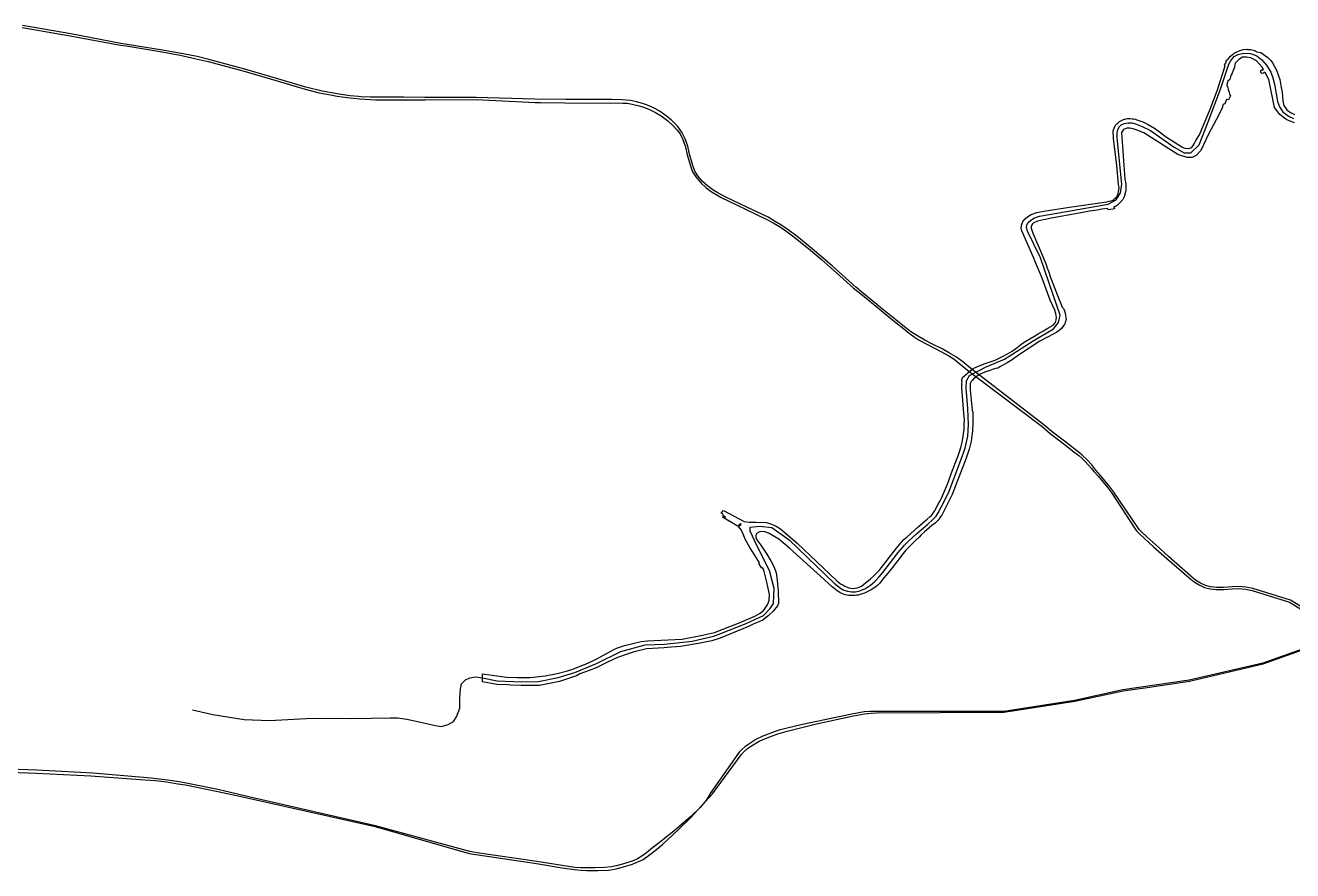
# Model space of a CAD drawing. Header units: metres. Extents: x 121.2 to 135.4, y 31 to 34.7.
# Drawn here: x 121.3727 to 121.4383, y 31.2127 to 31.2564 of the extents above; entities that cross this region are included whole.
import ezdxf

# ---------------------------------------------------------------- set-up
doc = ezdxf.new("R2010")
doc.units = ezdxf.units.M
for name, color, linetype in [('DEFAULT', 7, 'Continuous'), ('RAILWAYS', 2, 'Continuous'), ('WATER', 4, 'Continuous')]:
    doc.layers.add(name, color=color, linetype=linetype)

msp = doc.modelspace()

# ---------------------------------------------------------------- linework, layer by layer
at = {"layer": 'DEFAULT'}
msp.add_lwpolyline([(121.381368, 31.220967), (121.381591, 31.220916), (121.382422, 31.220725), (121.38405, 31.220471), (121.38535, 31.220425), (121.387561, 31.220538), (121.389593, 31.220517), (121.391608, 31.220562), (121.391972, 31.220554), (121.392468, 31.220486), (121.392948, 31.22039), (121.393944, 31.220154), (121.394253, 31.220112), (121.394599, 31.220206), (121.394871, 31.220367), (121.395038, 31.220614), (121.39521, 31.221059), (121.395201, 31.221597), (121.39523, 31.222053), (121.395297, 31.222309), (121.395494, 31.222523), (121.395725, 31.222629), (121.396021, 31.222674), (121.396374, 31.222631), (121.397142, 31.222473), (121.398389, 31.222419), (121.399266, 31.222445), (121.400282, 31.222641), (121.401149, 31.222901), (121.402277, 31.223374), (121.403535, 31.22399), (121.404794, 31.224331), (121.405786, 31.224362), (121.40722, 31.224522), (121.408318, 31.224777), (121.408613, 31.224881), (121.408653, 31.224895), (121.41001, 31.225439), (121.410911, 31.225843), (121.411262, 31.22621), (121.411426, 31.226467), (121.411458, 31.22725), (121.411224, 31.228173), (121.410568, 31.229476), (121.410225, 31.23021), (121.410214, 31.230417), (121.410697, 31.230467), (121.41134, 31.230393), (121.412242, 31.22977), (121.413186, 31.228852), (121.414568, 31.227519), (121.414895, 31.227261), (121.415075, 31.227159), (121.415252, 31.227102), (121.415458, 31.227072), (121.415677, 31.227077), (121.415892, 31.227122), (121.41618, 31.227252), (121.416447, 31.227421), (121.416687, 31.227624), (121.416901, 31.227846), (121.417086, 31.228069), (121.417884, 31.229101), (121.418211, 31.22948), (121.418431, 31.229708), (121.418842, 31.23009), (121.419405, 31.230572), (121.419676, 31.230812), (121.419837, 31.230993), (121.419948, 31.23115), (121.420263, 31.231744), (121.420517, 31.232287), (121.421119, 31.233881), (121.421338, 31.234494), (121.421473, 31.235114), (121.421517, 31.235718), (121.421486, 31.236548), (121.421392, 31.237603), (121.421417, 31.23798), (121.421572, 31.238259), (121.42243, 31.238707), (121.423374, 31.239103), (121.424859, 31.240057), (121.425906, 31.240673), (121.426172, 31.240996), (121.42625, 31.241385), (121.425889, 31.242429), (121.425245, 31.244337), (121.424559, 31.245729), (121.424509, 31.245892), (121.42453, 31.246053), (121.424607, 31.246175), (121.424732, 31.246294), (121.424926, 31.246417), (121.425181, 31.246491), (121.426584, 31.246735), (121.428747, 31.247124), (121.42915, 31.247346), (121.429382, 31.247711), (121.429451, 31.248153), (121.429219, 31.250382), (121.429209, 31.250578), (121.429208, 31.25077), (121.429224, 31.25091), (121.429258, 31.251018), (121.429325, 31.251135), (121.429412, 31.251221), (121.429573, 31.251297), (121.429768, 31.251328), (121.429957, 31.25132), (121.430162, 31.251267), (121.430507, 31.251132), (121.430934, 31.250933), (121.432154, 31.250061), (121.432669, 31.249767), (121.433022, 31.24978), (121.433442, 31.250184), (121.433906, 31.25138), (121.434558, 31.253069), (121.434987, 31.254353), (121.435071, 31.254515), (121.435264, 31.254749), (121.435462, 31.254865), (121.435763, 31.254924), (121.436102, 31.254904), (121.436423, 31.254785), (121.436694, 31.254587), (121.436938, 31.254304), (121.437158, 31.253942), (121.43726, 31.253648), (121.437351, 31.253332), (121.437507, 31.252433), (121.437605, 31.252156), (121.437783, 31.2519), (121.43807, 31.251671), (121.438331, 31.251544)], dxfattribs=at)
at = {"layer": 'RAILWAYS'}
for points in [[(121.372565, 31.256259), (121.375049, 31.255826), (121.377658, 31.255347), (121.377936, 31.2553), (121.379701, 31.255011), (121.380744, 31.254827), (121.381561, 31.254627), (121.382183, 31.254501), (121.38404, 31.253992), (121.385928, 31.253437), (121.387198, 31.253073), (121.387921, 31.252882), (121.38843, 31.252782), (121.388862, 31.252709), (121.389384, 31.252639), (121.390034, 31.252573), (121.390862, 31.25252), (121.392295, 31.252513), (121.393406, 31.252506), (121.39604, 31.252535), (121.399093, 31.252371), (121.399199, 31.25237), (121.399379, 31.252368), (121.401896, 31.252346), (121.403068, 31.252353), (121.403637, 31.252349), (121.403862, 31.252333), (121.404112, 31.25229), (121.404474, 31.252204), (121.404712, 31.252132), (121.404976, 31.252035), (121.405332, 31.251864), (121.405621, 31.25169), (121.405965, 31.251432), (121.406232, 31.251176), (121.40645, 31.250946), (121.406592, 31.250747), (121.406747, 31.250456), (121.40687, 31.250085), (121.406967, 31.249676), (121.407128, 31.249099), (121.407235, 31.248787), (121.407406, 31.24853), (121.407664, 31.248218), (121.407943, 31.247966), (121.40826, 31.247743), (121.408552, 31.247562), (121.408718, 31.247464), (121.408858, 31.247395), (121.408987, 31.247337), (121.409121, 31.247266), (121.40998, 31.246855), (121.411087, 31.246329), (121.411414, 31.246159), (121.411736, 31.245966), (121.412058, 31.245742), (121.412551, 31.245379), (121.413345, 31.244737), (121.413905, 31.244257), (121.41437, 31.243852), (121.414863, 31.243407), (121.415569, 31.242783), (121.41586, 31.242543), (121.415943, 31.24248), (121.416996, 31.241621), (121.417687, 31.241056), (121.418, 31.240806), (121.418067, 31.240752), (121.41844, 31.240455), (121.418706, 31.240259), (121.418963, 31.240094), (121.419319, 31.239896), (121.419717, 31.239696), (121.420084, 31.239507), (121.420502, 31.239274), (121.42078, 31.239098), (121.421472, 31.23853), (121.421963, 31.238157), (121.425329, 31.235622), (121.425739, 31.235254), (121.426239, 31.234876), (121.426438, 31.234727), (121.426903, 31.234368), (121.42722, 31.234123), (121.427386, 31.233987), (121.427554, 31.233811), (121.427729, 31.233627), (121.427869, 31.233456), (121.427995, 31.233301), (121.428237, 31.233032), (121.428719, 31.232445), (121.428924, 31.232174), (121.430123, 31.230349), (121.430213, 31.230234), (121.430338, 31.230089), (121.430619, 31.22983), (121.431088, 31.229401), (121.43177, 31.228791), (121.432921, 31.227804), (121.433183, 31.227596), (121.43344, 31.227436), (121.433725, 31.227303), (121.434009, 31.227225), (121.434331, 31.227188), (121.434717, 31.227197), (121.435157, 31.227229), (121.435484, 31.227248), (121.435843, 31.227216), (121.436192, 31.227147), (121.438116, 31.226539), (121.439561, 31.225665)], [(121.43964, 31.22575), (121.438175, 31.226635), (121.436229, 31.22725), (121.435863, 31.227322), (121.435487, 31.227356), (121.435148, 31.227337), (121.43471, 31.227305), (121.434338, 31.227296), (121.434037, 31.22733), (121.433775, 31.227402), (121.433508, 31.227527), (121.433263, 31.22768), (121.433009, 31.227882), (121.431864, 31.228895), (121.431205, 31.229499), (121.430743, 31.229917), (121.430468, 31.230171), (121.430362, 31.230287), (121.430275, 31.230399), (121.429031, 31.232231), (121.428823, 31.232505), (121.428338, 31.233097), (121.428109, 31.23337), (121.427891, 31.233643), (121.427642, 31.233912), (121.427416, 31.23413), (121.427399, 31.234145), (121.427277, 31.234249), (121.426547, 31.23481), (121.426336, 31.234966), (121.42585, 31.235344), (121.425413, 31.235702), (121.421635, 31.238619), (121.421227, 31.238959), (121.42089, 31.239211), (121.420528, 31.239421), (121.420153, 31.239637), (121.419659, 31.239874), (121.419256, 31.240081), (121.418873, 31.240305), (121.418708, 31.240409), (121.418514, 31.24054), (121.418348, 31.24067), (121.418294, 31.240713), (121.417755, 31.241137), (121.417074, 31.241697), (121.415895, 31.242662), (121.415842, 31.242707), (121.415694, 31.242833), (121.414955, 31.243481), (121.414461, 31.243927), (121.413995, 31.244332), (121.413433, 31.244814), (121.412636, 31.245459), (121.412139, 31.245824), (121.411812, 31.246052), (121.411485, 31.246248), (121.411155, 31.246445), (121.410051, 31.246966), (121.40896, 31.247481), (121.408604, 31.247663), (121.408337, 31.247829), (121.40803, 31.248045), (121.407762, 31.248287), (121.407512, 31.248588), (121.407352, 31.248829), (121.40725, 31.249126), (121.40709, 31.2497), (121.406993, 31.25011), (121.406866, 31.250492), (121.406688, 31.250845), (121.406485, 31.251136), (121.40614, 31.251472), (121.405817, 31.251725), (121.405562, 31.251905), (121.405283, 31.252062), (121.404912, 31.252232), (121.40465, 31.252323), (121.404349, 31.252409), (121.404027, 31.252471), (121.403609, 31.252514), (121.403068, 31.252527), (121.401904, 31.252529), (121.400775, 31.252537), (121.400687, 31.252538), (121.399085, 31.252549), (121.396041, 31.252642), (121.393394, 31.252638), (121.392294, 31.252644), (121.390861, 31.252648), (121.39057, 31.252647), (121.390103, 31.252674), (121.389963, 31.252686), (121.389538, 31.252725), (121.38896, 31.25281), (121.388076, 31.25296), (121.387237, 31.253176), (121.385968, 31.253539), (121.384079, 31.254094), (121.382223, 31.254603), (121.381608, 31.254749), (121.380707, 31.254935), (121.379724, 31.255097), (121.377674, 31.255433), (121.375074, 31.255932), (121.37259, 31.256365)], [(121.371938, 31.217757), (121.373296, 31.217698), (121.376121, 31.217561), (121.378676, 31.217375), (121.379455, 31.21731), (121.380052, 31.217247), (121.380616, 31.217143), (121.381009, 31.217087), (121.382684, 31.216753), (121.383891, 31.216485), (121.390832, 31.214935), (121.395689, 31.213551), (121.399175, 31.213027), (121.400498, 31.212798), (121.401119, 31.212716), (121.40148, 31.212682), (121.401765, 31.212672), (121.401975, 31.212662), (121.40234, 31.212657), (121.402913, 31.212685), (121.403294, 31.212755), (121.403665, 31.212854), (121.404128, 31.212999), (121.404441, 31.213121), (121.404684, 31.21324), (121.404947, 31.213417), (121.40531, 31.213693), (121.405693, 31.214009), (121.406227, 31.214504), (121.406528, 31.214798), (121.407158, 31.215413), (121.408268, 31.21663), (121.40976, 31.218651), (121.409909, 31.218812), (121.410087, 31.218969), (121.410297, 31.219113), (121.410679, 31.219349), (121.411103, 31.219531), (121.411651, 31.219728), (121.412135, 31.21987), (121.412475, 31.219954), (121.41366, 31.220245), (121.415564, 31.220662), (121.416135, 31.220769), (121.416473, 31.2208), (121.41675, 31.22081), (121.423347, 31.220844), (121.427018, 31.221415), (121.429519, 31.221952), (121.430752, 31.222135), (121.432948, 31.222462), (121.43676, 31.223344), (121.442225, 31.225292)], [(121.439594, 31.224407), (121.436741, 31.223391), (121.432936, 31.22251), (121.429507, 31.222001), (121.427006, 31.221463), (121.423342, 31.220894), (121.416418, 31.220882), (121.416123, 31.220871), (121.415472, 31.220755), (121.412937, 31.220215), (121.412131, 31.220032), (121.411716, 31.219924), (121.411512, 31.219854), (121.410881, 31.21961), (121.41052, 31.219434), (121.409938, 31.21906), (121.409787, 31.218929), (121.409649, 31.218775), (121.408193, 31.216693), (121.407969, 31.21631), (121.40763, 31.215915), (121.407145, 31.215453), (121.406512, 31.214912), (121.406182, 31.214622), (121.405787, 31.214321), (121.405506, 31.214093), (121.405163, 31.213833), (121.404867, 31.213578), (121.404618, 31.213398), (121.404396, 31.213269), (121.404169, 31.21316), (121.403618, 31.212986), (121.403295, 31.212908), (121.403054, 31.212858), (121.402691, 31.212812), (121.402191, 31.212801), (121.401783, 31.212797), (121.401676, 31.212799), (121.401478, 31.212801), (121.401147, 31.212818), (121.400492, 31.212918), (121.399187, 31.213135), (121.396098, 31.213573), (121.395717, 31.213647), (121.390848, 31.214982), (121.384352, 31.216461), (121.382681, 31.216846), (121.380876, 31.21721), (121.380567, 31.217262), (121.380212, 31.217323), (121.379242, 31.217441), (121.376214, 31.217697), (121.373317, 31.217853), (121.371919, 31.217907)]]:
    msp.add_lwpolyline(points, dxfattribs=at)
at = {"layer": 'WATER'}
for points in [[(121.396375, 31.222427), (121.396374, 31.222631), (121.396384, 31.222836), (121.396879, 31.222766), (121.397624, 31.222658), (121.39816, 31.222642), (121.398834, 31.222644), (121.399622, 31.222728), (121.400244, 31.222844), (121.400769, 31.222987), (121.401043, 31.223074), (121.401607, 31.223294), (121.401674, 31.22332), (121.402156, 31.223545), (121.402261, 31.223599), (121.402476, 31.223707), (121.403207, 31.224113), (121.403367, 31.224183), (121.40372, 31.224297), (121.404576, 31.2245), (121.404911, 31.224532), (121.405967, 31.224584), (121.406696, 31.224619), (121.407748, 31.22483), (121.408375, 31.224979), (121.409175, 31.22528), (121.409612, 31.22546), (121.410462, 31.225808), (121.410734, 31.225966), (121.410932, 31.226125), (121.411127, 31.226436), (121.411198, 31.226635), (121.411224, 31.226931), (121.411133, 31.227338), (121.411077, 31.227567), (121.410944, 31.228133), (121.41087, 31.228318), (121.41082, 31.228292), (121.410663, 31.22854), (121.410706, 31.228566), (121.410355, 31.229132), (121.410209, 31.22936), (121.409981, 31.229757), (121.409889, 31.229973), (121.40977, 31.230262), (121.409611, 31.230448), (121.409748, 31.230577), (121.409719, 31.230602), (121.409575, 31.230477), (121.40952, 31.230511), (121.408782, 31.230934), (121.408803, 31.230949), (121.40882, 31.230971), (121.408941, 31.230933), (121.40895, 31.230956), (121.408829, 31.230995), (121.408831, 31.231027), (121.408819, 31.23106), (121.4088, 31.231092), (121.40877, 31.231116), (121.408721, 31.231133), (121.408834, 31.231274), (121.409919, 31.230703), (121.410172, 31.230675), (121.410508, 31.230677), (121.411046, 31.230656), (121.411235, 31.23061), (121.411575, 31.230465), (121.411796, 31.230337), (121.412651, 31.229583), (121.414686, 31.227666), (121.414803, 31.227563), (121.414902, 31.227495), (121.415012, 31.227428), (121.415115, 31.227372), (121.415211, 31.227325), (121.415325, 31.227281), (121.415432, 31.227255), (121.415545, 31.227247), (121.415643, 31.227258), (121.415768, 31.227287), (121.415891, 31.227326), (121.415939, 31.227347), (121.415984, 31.227374), (121.416092, 31.227453), (121.416442, 31.227746), (121.416613, 31.227897), (121.416777, 31.228055), (121.416846, 31.22812), (121.416879, 31.228154), (121.416899, 31.228179), (121.417783, 31.229339), (121.418048, 31.229647), (121.418178, 31.229774), (121.418319, 31.229899), (121.418918, 31.230438), (121.419381, 31.230824), (121.41954, 31.230962), (121.419602, 31.231027), (121.419659, 31.231097), (121.419709, 31.231168), (121.419755, 31.231246), (121.419927, 31.231569), (121.420047, 31.231779), (121.420118, 31.231919), (121.42028, 31.232279), (121.420431, 31.232637), (121.420693, 31.233357), (121.420965, 31.234079), (121.421051, 31.234319), (121.421119, 31.23453), (121.421159, 31.234674), (121.421189, 31.234805), (121.421219, 31.235004), (121.421254, 31.235239), (121.421283, 31.235487), (121.421298, 31.23572), (121.421302, 31.235988), (121.421295, 31.236143), (121.421267, 31.23629), (121.421223, 31.236964), (121.421168, 31.23762), (121.421177, 31.237851), (121.421195, 31.237921), (121.421168, 31.237961), (121.421162, 31.238037), (121.4212, 31.238156), (121.421608, 31.238501), (121.421765, 31.238625), (121.421947, 31.238715), (121.42232, 31.238868), (121.42289, 31.239058), (121.42327, 31.239241), (121.423541, 31.239381), (121.423773, 31.239525), (121.424033, 31.239712), (121.424289, 31.23991), (121.424478, 31.240033), (121.424894, 31.240269), (121.425124, 31.240409), (121.42539, 31.240562), (121.425619, 31.240702), (121.425899, 31.240868), (121.426022, 31.241001), (121.426051, 31.241138), (121.426064, 31.241265), (121.426035, 31.24146), (121.425974, 31.241641), (121.425742, 31.242149), (121.425319, 31.243291), (121.424942, 31.244183), (121.424954, 31.244187), (121.424896, 31.244325), (121.424269, 31.245739), (121.424247, 31.245868), (121.424263, 31.246014), (121.424332, 31.246216), (121.424438, 31.246367), (121.424579, 31.246489), (121.424758, 31.246591), (121.425056, 31.24669), (121.42541, 31.246751), (121.426748, 31.246957), (121.428666, 31.247241), (121.428787, 31.247268), (121.428891, 31.247291), (121.428975, 31.247321), (121.42903, 31.247355), (121.429096, 31.247429), (121.429178, 31.247489), (121.42924, 31.247607), (121.429295, 31.247847), (121.429304, 31.247992), (121.429278, 31.248137), (121.42919, 31.249111), (121.429019, 31.25052), (121.429002, 31.250902), (121.42907, 31.251093), (121.429133, 31.251225), (121.429189, 31.251272), (121.429245, 31.251311), (121.429286, 31.251351), (121.429331, 31.251386), (121.429388, 31.251428), (121.429467, 31.251456), (121.429538, 31.251488), (121.429595, 31.25151), (121.42966, 31.251527), (121.429748, 31.25154), (121.429862, 31.251544), (121.429985, 31.251535), (121.430059, 31.251524), (121.430135, 31.251506), (121.430268, 31.251467), (121.43054, 31.251377), (121.430814, 31.251244), (121.431131, 31.251053), (121.431515, 31.250772), (121.431712, 31.250615), (121.432543, 31.250086), (121.43265, 31.250025), (121.432731, 31.25001), (121.432858, 31.250002), (121.432947, 31.250015), (121.433022, 31.250039), (121.433085, 31.250076), (121.433143, 31.250149), (121.433191, 31.25023), (121.433272, 31.250418), (121.433469, 31.250708), (121.434021, 31.252037), (121.434398, 31.253039), (121.434798, 31.254275), (121.434754, 31.254327), (121.434827, 31.254408), (121.434838, 31.254456), (121.434836, 31.254517), (121.434859, 31.25457), (121.434896, 31.254582), (121.434933, 31.254603), (121.435076, 31.254779), (121.435153, 31.254845), (121.435264, 31.254935), (121.435395, 31.255004), (121.435556, 31.255064), (121.435738, 31.255109), (121.43592, 31.255133), (121.435954, 31.255111), (121.436099, 31.255108), (121.436319, 31.255063), (121.43637, 31.255032), (121.436418, 31.254998), (121.436629, 31.254956), (121.437006, 31.2547), (121.437146, 31.25455), (121.437235, 31.254425), (121.437442, 31.254054), (121.437623, 31.25357), (121.437697, 31.253146), (121.437745, 31.252905), (121.437775, 31.252456), (121.437831, 31.252229), (121.437976, 31.252004), (121.438169, 31.251854), (121.438378, 31.251747)], [(121.43837, 31.251331), (121.438152, 31.25141), (121.437988, 31.251472), (121.437863, 31.251562), (121.437617, 31.251763), (121.437348, 31.252121), (121.437059, 31.25357), (121.43686, 31.25393), (121.436825, 31.253932), (121.436782, 31.253894), (121.43669, 31.25388), (121.436631, 31.253935), (121.436629, 31.254024), (121.436683, 31.254059), (121.436751, 31.254061), (121.43677, 31.254088), (121.436705, 31.254203), (121.436404, 31.254524), (121.436125, 31.25468), (121.4359, 31.254726), (121.435685, 31.254726), (121.435492, 31.254607), (121.435314, 31.254415), (121.435276, 31.254206), (121.435211, 31.25403), (121.43516, 31.253891), (121.435102, 31.253812), (121.435068, 31.253698), (121.435027, 31.253561), (121.434926, 31.25348), (121.434871, 31.253304), (121.434885, 31.253245), (121.434923, 31.253187), (121.434951, 31.25305), (121.434983, 31.252949), (121.434991, 31.252926), (121.435017, 31.252794), (121.43506, 31.252723), (121.434967, 31.252507), (121.434862, 31.252534), (121.434781, 31.252315), (121.434668, 31.252272), (121.434648, 31.252117), (121.434334, 31.251486), (121.433926, 31.250745), (121.433529, 31.249901), (121.433293, 31.249636), (121.433089, 31.249526), (121.432821, 31.249526), (121.432338, 31.249681), (121.430589, 31.2508), (121.430188, 31.250964), (121.430037, 31.251017), (121.429869, 31.251049), (121.429704, 31.251057), (121.429527, 31.250975), (121.42943, 31.250828), (121.429604, 31.248417), (121.429652, 31.248168), (121.429654, 31.24785), (121.429626, 31.247686), (121.42957, 31.24749), (121.42949, 31.247367), (121.429324, 31.247178), (121.429295, 31.247133), (121.429221, 31.247067), (121.429176, 31.247041), (121.429112, 31.247005), (121.42903, 31.246975), (121.42906, 31.246875), (121.428982, 31.246864), (121.428738, 31.246828), (121.428704, 31.246899), (121.42841, 31.246855), (121.428166, 31.246809), (121.427937, 31.246772), (121.427773, 31.246756), (121.427517, 31.246708), (121.427246, 31.246658), (121.4257, 31.246377), (121.425494, 31.246332), (121.425388, 31.246311), (121.425243, 31.246276), (121.425092, 31.246236), (121.425007, 31.246209), (121.424931, 31.246177), (121.424868, 31.246142), (121.424828, 31.2461), (121.424784, 31.246049), (121.424766, 31.245998), (121.424751, 31.245943), (121.424762, 31.245873), (121.424831, 31.24567), (121.424856, 31.245581), (121.424908, 31.245469), (121.425001, 31.245255), (121.425174, 31.244865), (121.425352, 31.244416), (121.425551, 31.24395), (121.425569, 31.243861), (121.425657, 31.243651), (121.425759, 31.243334), (121.42594, 31.242852), (121.426123, 31.242388), (121.426193, 31.242227), (121.426275, 31.242022), (121.426357, 31.241798), (121.426424, 31.241732), (121.42648, 31.241607), (121.426521, 31.241476), (121.426541, 31.241363), (121.426557, 31.241261), (121.426561, 31.241165), (121.42652, 31.241007), (121.4265, 31.240929), (121.426455, 31.240858), (121.426348, 31.24071), (121.426208, 31.24059), (121.42609, 31.240507), (121.42596, 31.240425), (121.425568, 31.240223), (121.425211, 31.240041), (121.424109, 31.239307), (121.423779, 31.239078), (121.423516, 31.238913), (121.423178, 31.23872), (121.423024, 31.238647), (121.422911, 31.238613), (121.422522, 31.238481), (121.422367, 31.238424), (121.422234, 31.238372), (121.42216, 31.238338), (121.422089, 31.238304), (121.42203, 31.238269), (121.421956, 31.238221), (121.421897, 31.238178), (121.421775, 31.238081), (121.421705, 31.238008), (121.42166, 31.237948), (121.421624, 31.237879), (121.42161, 31.237837), (121.4216, 31.237791), (121.421597, 31.237726), (121.421606, 31.237527), (121.421619, 31.237329), (121.421699, 31.236469), (121.421704, 31.236446), (121.421713, 31.236426), (121.421733, 31.236398), (121.421742, 31.236096), (121.421742, 31.235795), (121.421715, 31.235404), (121.421668, 31.235011), (121.421648, 31.234862), (121.421617, 31.234721), (121.421547, 31.234456), (121.421396, 31.23399), (121.420937, 31.232784), (121.420676, 31.232109), (121.420122, 31.23101), (121.420098, 31.23101), (121.420031, 31.230899), (121.419987, 31.230834), (121.419929, 31.230769), (121.419786, 31.230632), (121.419625, 31.230497), (121.419349, 31.230265), (121.41924, 31.230172), (121.419073, 31.230017), (121.418959, 31.229907), (121.418787, 31.229741), (121.41862, 31.229575), (121.418444, 31.229401), (121.418281, 31.229228), (121.418132, 31.229053), (121.417856, 31.228688), (121.417744, 31.228538), (121.417574, 31.228306), (121.41734, 31.228039), (121.417131, 31.227794), (121.417021, 31.227644), (121.416925, 31.227526), (121.416826, 31.227421), (121.416737, 31.227349), (121.416611, 31.22726), (121.416476, 31.227177), (121.416315, 31.227091), (121.416136, 31.22701), (121.416012, 31.226965), (121.415906, 31.226932), (121.415802, 31.226908), (121.415725, 31.226895), (121.415642, 31.226885), (121.415538, 31.226881), (121.415422, 31.22688), (121.415328, 31.226885), (121.41524, 31.226899), (121.415143, 31.226925), (121.415045, 31.226956), (121.414964, 31.22699), (121.414854, 31.227046), (121.414728, 31.227123), (121.414552, 31.227258), (121.414488, 31.227316), (121.413854, 31.227887), (121.412264, 31.229323), (121.4117, 31.229793), (121.411207, 31.230092), (121.410994, 31.230176), (121.410818, 31.230196), (121.410699, 31.230173), (121.410592, 31.230113), (121.410535, 31.230056), (121.410508, 31.229973), (121.410513, 31.229875), (121.410571, 31.229767), (121.410769, 31.229491), (121.411088, 31.229019), (121.411313, 31.228647), (121.411457, 31.22835), (121.41157, 31.22805), (121.411604, 31.227811), (121.411666, 31.227125), (121.411683, 31.226473), (121.411637, 31.22635), (121.411403, 31.226066), (121.41115, 31.225827), (121.410881, 31.225612), (121.41038, 31.225394), (121.41014, 31.225289), (121.408673, 31.224681), (121.408234, 31.224543), (121.407635, 31.224412), (121.40661, 31.224248), (121.405935, 31.224187), (121.405766, 31.224172), (121.40486, 31.224121), (121.404228, 31.223969), (121.403864, 31.223846), (121.403362, 31.223677), (121.403164, 31.223595), (121.402768, 31.223394), (121.402395, 31.223205), (121.402257, 31.223152), (121.401897, 31.223014), (121.401411, 31.222828), (121.401231, 31.22273), (121.40057, 31.222509), (121.400364, 31.222443), (121.399321, 31.222236), (121.398371, 31.222234), (121.397839, 31.222251), (121.397676, 31.222257), (121.397115, 31.22228), (121.396375, 31.222427)]]:
    msp.add_lwpolyline(points, dxfattribs=at)

doc.saveas('drawing.dxf')
